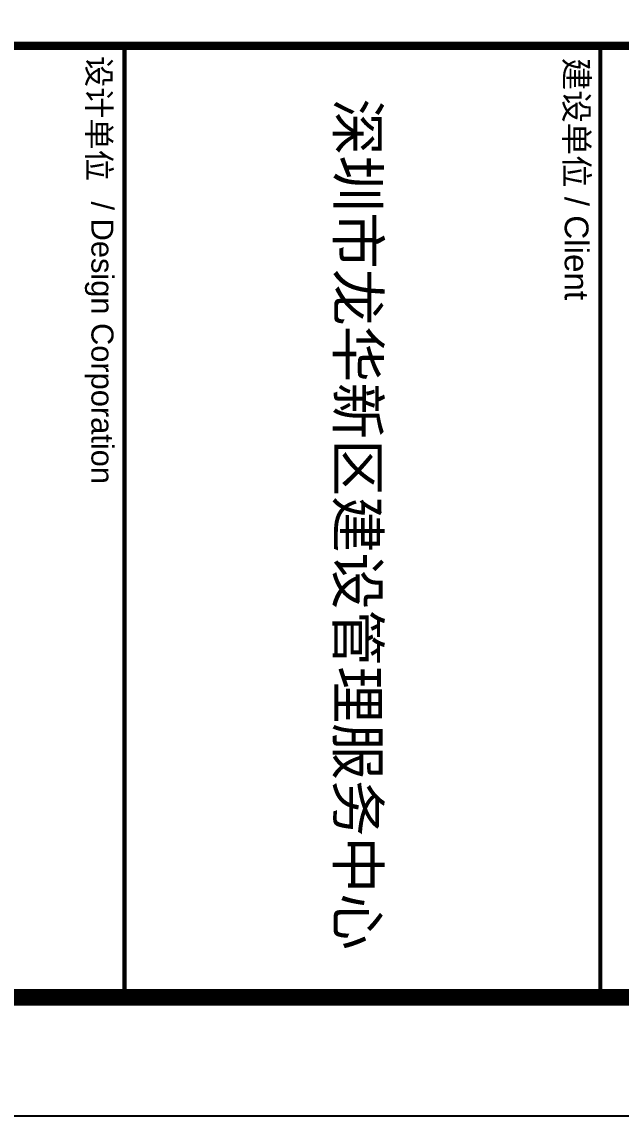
# Model space of a CAD drawing. Extents: x 447078 to 1776277, y 243534 to 519428.
# Drawn here: x 784776 to 792331, y 340853 to 354657 of the extents above; entities that cross this region are included whole.
import ezdxf

# ---------------------------------------------------------------- set-up
doc = ezdxf.new("R2010")
doc.units = 0
doc.header["$LTSCALE"] = 1000
doc.header["$MEASUREMENT"] = 0
for name, color, linetype in [('G-0-XREF', 2, 'Continuous'), ('图框CCDI_B0GA0+0.00$0$G-ANNO-TEXT', 33, 'Continuous'), ('图框CCDI_B0GA0+0.00$0$G-BORD', 3, 'Continuous')]:
    doc.layers.add(name, color=color, linetype=linetype)
doc.styles.add('图框CCDI_B0GA0+0.00$0$CCDI_T_G01', font='')
doc.styles.add('图框CCDI_B0GA0+0.00$0$STANDARD', font='txt')
doc.styles.get('图框CCDI_B0GA0+0.00$0$CCDI_T_G01').set_extended_font_data('Arial')

# ---------------------------------------------------------------- blocks, each defined once
blk = doc.blocks.new('图框CCDI_B0GA0+0.00')
at = {"layer": '图框CCDI_B0GA0+0.00$0$G-BORD'}
blk.add_lwpolyline([(0, 84100), (118900, 84100), (118900, 0), (0, 0)], close=True, dxfattribs=at)
at = {"layer": '图框CCDI_B0GA0+0.00$0$G-BORD', "const_width": 140}
blk.add_lwpolyline([(3300, 83100), (117900, 83100), (117900, 1000), (3300, 1000)], close=True, dxfattribs=at)
at = {"layer": '图框CCDI_B0GA0+0.00$0$G-BORD'}
for points, const_width in [([(109900, 1000), (109900, 83100)], 70), ([(109900, 26200), (117900, 26200)], 35), ([(117900, 22200), (109900, 22200)], 35)]:
    blk.add_lwpolyline(points, dxfattribs=dict(at, const_width=const_width))
at = {"layer": '图框CCDI_B0GA0+0.00$0$G-ANNO-TEXT', "style": '图框CCDI_B0GA0+0.00$0$CCDI_T_G01'}
for s, insert, char_height, width, attachment_point in [('{\\fSimSun|b0|i0|c134|p54;建设单位} / Client', (110000, 26100), 200, 7900, 1), ('{\\fSimSun|b0|i0|c134|p2;深圳市龙华新区建设管理服务中心}', (113922.9, 24141.7), 350, 8000, 5)]:
    blk.add_mtext(s, dxfattribs=dict(at, insert=insert, char_height=char_height, width=width, attachment_point=attachment_point))
at = {"layer": '图框CCDI_B0GA0+0.00$0$G-ANNO-TEXT', "attachment_point": 7, "style": '图框CCDI_B0GA0+0.00$0$STANDARD'}
for s, insert, char_height in [('{\\fSimSun|b0|i0|c134|p2;设计单位}', (109983.3, 21866.8), 192.912), ('\\fArial Unicode MS|b0|i0|c0|p34;\\W1;/ Design Corporation', (111208.4, 21865.5), 185.396)]:
    blk.add_mtext(s, dxfattribs=dict(at, insert=insert, char_height=char_height))

msp = doc.modelspace()

# ---------------------------------------------------------------- block references
at = {"layer": 'G-0-XREF', "xscale": 1.5, "yscale": 1.5, "zscale": 1.5, "rotation": 270}
msp.add_blockref('图框CCDI_B0GA0+0.00', (752770.2, 519203.4), dxfattribs=at)

doc.saveas('drawing.dxf')
